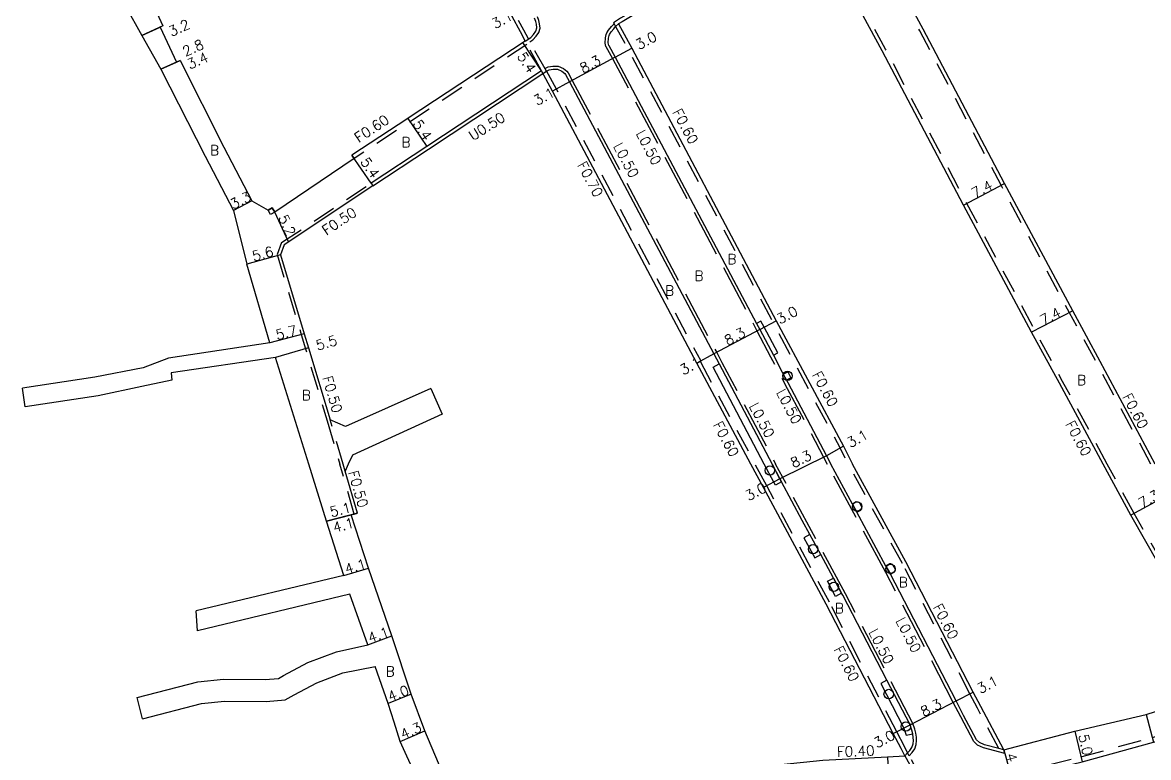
# Model space of a CAD drawing. Header units: metres. Extents: x -1600 to -800, y -110400 to -109798.
# Drawn here: x -1396.6 to -1216.5, y -110093.2 to -109975.8 of the extents above; entities that cross this region are included whole.
import ezdxf

# ---------------------------------------------------------------- set-up
doc = ezdxf.new("R2010")
doc.units = ezdxf.units.M
doc.header["$LTSCALE"] = 2.5
doc.linetypes.add('22320', pattern=[2.5, 1.5, -1])
doc.linetypes.add('22330', pattern=[4, 3, -1])
doc.layers.get('0').update_dxf_attribs({"color": 150, "lineweight": 30})
for name, color, linetype in [('2101000', 177, 'Continuous'), ('2102000', 191, 'Continuous'), ('2102001', 191, 'Continuous'), ('2213000', 6, 'Continuous'), ('2227000', 3, 'Continuous'), ('2231000', 162, 'Continuous'), ('2232000', 4, '22320'), ('2233000', 62, '22330'), ('2235000', 7, 'Continuous'), ('2236000', 3, 'Continuous'), ('2238000', 11, 'Continuous'), ('9201100', 215, 'Continuous'), ('9201500', 222, 'Continuous'), ('9202100', 82, 'Continuous'), ('9203500', 155, 'Continuous')]:
    doc.layers.add(name, color=color, linetype=linetype)
doc.styles.add('Dm_Anotation', font='txt.shx', dxfattribs={"bigfont": 'pscdm.shx'})

# ---------------------------------------------------------------- blocks, each defined once
blk = doc.blocks.new('223800')
at = {"color": 0}
blk.add_circle((0, 0), 0.75, dxfattribs=at)

msp = doc.modelspace()

# ---------------------------------------------------------------- linework, layer by layer
at = {"layer": '2101000', "flags": 128}
for points in [[(-1387.72, -109901.32), (-1386.92, -109906.02), (-1385.34, -109912.52), (-1381.74, -109927.23), (-1380.96, -109927.06), (-1379.85, -109932.26), (-1379.26, -109936.07), (-1378.48, -109944.59), (-1377.38, -109953.53), (-1378.12, -109959.95), (-1377.29, -109963.28), (-1376.35, -109971.49), (-1374.14, -109976.29), (-1374.59, -109976.49), (-1371.94, -109982.11), (-1371.39, -109981.86), (-1364.42, -109995.71), (-1359.93, -110004.28)], [(-1345.82, -109922.84), (-1318.36, -109974.75), (-1317, -109977.23), (-1316.22, -109978.73)], [(-1215.49, -110046.31), (-1224.27, -110029.91), (-1228.63, -110021.86), (-1239.57, -110001.49), (-1252.57, -109976.82), (-1264.26, -109955.27)], [(-1272.96, -109958.42), (-1290.61, -109969.53), (-1300.72, -109975.65), (-1301.3, -109976)], [(-1223.8, -110046.31), (-1230.78, -110033.42), (-1235.22, -110025.23), (-1246.11, -110004.96), (-1259.1, -109980.31), (-1270.64, -109959.03)], [(-1380.1, -109973.14), (-1377.51, -109977.82), (-1374.49, -109983.25), (-1367.39, -109997.15), (-1362.87, -110005.78), (-1360.74, -110014.37)], [(-1301.3, -109976), (-1299.17, -109979.88), (-1276.05, -110023.41), (-1265.33, -110043.48), (-1263.88, -110046.31)], [(-1316.22, -109978.73), (-1334.9, -109991.07)], [(-1313.62, -109983.48), (-1331.92, -109995.57)], [(-1280.14, -110046.31), (-1288.76, -110030.18), (-1311.84, -109986.72), (-1313.62, -109983.48)], [(-1334.9, -109991.07), (-1334.99, -109991.13), (-1343.9, -109996.99)], [(-1331.92, -109995.57), (-1340.83, -110001.43), (-1340.56, -110001.85), (-1354.77, -110011.27)], [(-1343.9, -109996.99), (-1343.57, -109997.49), (-1356.25, -110006.08), (-1356.64, -110005.39), (-1357.32, -110005.77)], [(-1359.93, -110004.28), (-1357.32, -110005.77)], [(-1354.77, -110011.27), (-1355.35, -110012.87)], [(-1355.35, -110012.87), (-1351.54, -110025.49), (-1350.85, -110027.77), (-1347.38, -110039.27)], [(-1357.05, -110026.93), (-1360.74, -110014.37)], [(-1350.79, -110046.31), (-1356.14, -110029.3)]]:
    msp.add_lwpolyline(points, dxfattribs=at)
at = {"layer": '2101000'}
for points in [[(-1345.18, -110064.14), (-1347.98, -110055.44), (-1350.79, -110046.31)], [(-1255.48, -110092.92), (-1256.1, -110091.75), (-1257.34, -110089.37), (-1268.08, -110068.68), (-1278.12, -110050.09), (-1280.14, -110046.31)], [(-1239.67, -110092), (-1243.35, -110085.06), (-1244.56, -110082.74), (-1255.35, -110061.95), (-1263.88, -110046.31)], [(-1203.52, -110082.12), (-1204.2, -110080.95), (-1214.78, -110062.51), (-1219.36, -110054.5), (-1223.8, -110046.31)], [(-1343.04, -110054.18), (-1345.01, -110047.43)], [(-1327.88, -110099.28), (-1332.24, -110088.94), (-1334.42, -110083.09), (-1337.55, -110073.78), (-1341.25, -110062.97), (-1344.01, -110054.43), (-1343.53, -110054.3), (-1343.04, -110054.18)], [(-1341.39, -110075.19), (-1344.26, -110067.12)], [(-1339.92, -110129.34), (-1336.59, -110127.91), (-1334.92, -110124.07), (-1330.05, -110106.85), (-1330.85, -110102.41), (-1331.57, -110100.83), (-1336.19, -110090.64), (-1337.18, -110087.55), (-1338.14, -110084.56), (-1340.22, -110078.64)], [(-1239.67, -110092), (-1228.3, -110089.01), (-1216.92, -110086.33), (-1205.48, -110082.67), (-1203.52, -110082.12)], [(-1238.37, -110096.62), (-1227.15, -110093.88), (-1215.72, -110090.77), (-1204.14, -110087.59), (-1203, -110087.32), (-1200.95, -110088.75)], [(-1324.46, -110101.36), (-1316.12, -110099.83), (-1299.58, -110097.01), (-1297.99, -110096.78), (-1292.72, -110096.04), (-1287.22, -110095.23), (-1287.19, -110095.53), (-1268.6, -110093.65), (-1258.27, -110093.07), (-1255.48, -110092.92)]]:
    msp.add_lwpolyline(points, dxfattribs=at)
at = {"layer": '2102000', "flags": 128}
for points in [[(-1357.05, -110026.93), (-1373.26, -110029.41), (-1377.3, -110030.96), (-1385.01, -110032.46), (-1396.59, -110034.18)], [(-1356.14, -110029.3), (-1372.83, -110031.73), (-1372.7, -110032.89), (-1377.48, -110033.95), (-1384.48, -110035.41), (-1396.14, -110037.15)], [(-1331.29, -110034.24), (-1344.96, -110040.34), (-1347.38, -110039.27)], [(-1329.46, -110038.35), (-1343.83, -110044.89), (-1344.53, -110046.31)]]:
    msp.add_lwpolyline(points, dxfattribs=at)
at = {"layer": '2102000'}
for points in [[(-1344.53, -110046.31), (-1345.01, -110047.43)], [(-1345.18, -110064.14), (-1368.8, -110069.78)], [(-1344.26, -110067.12), (-1368.62, -110072.94)], [(-1378.26, -110083.62), (-1368.56, -110081.12), (-1364.44, -110080.69), (-1357.77, -110080.76), (-1355.67, -110080.58), (-1354.87, -110080.11), (-1350.95, -110078.05), (-1346.36, -110076.31), (-1341.39, -110075.19)], [(-1377.39, -110087.01), (-1367.94, -110084.57), (-1364.28, -110084.19), (-1357.65, -110084.26), (-1354.57, -110084), (-1353.16, -110083.17), (-1349.51, -110081.25), (-1345.37, -110079.68), (-1340.22, -110078.64)]]:
    msp.add_lwpolyline(points, dxfattribs=at)
at = {"layer": '2102001', "flags": 128}
for points in [[(-1396.14, -110037.15), (-1396.59, -110034.18)], [(-1331.29, -110034.24), (-1329.46, -110038.35)]]:
    msp.add_lwpolyline(points, dxfattribs=at)
at = {"layer": '2102001'}
for points in [[(-1368.62, -110072.94), (-1368.8, -110069.78)], [(-1377.39, -110087.01), (-1378.26, -110083.62)]]:
    msp.add_lwpolyline(points, dxfattribs=at)
at = {"layer": '2213000', "flags": 128}
for points in [[(-1316.22, -109978.73), (-1315.29, -109978.14), (-1314.85, -109977.66), (-1314.5, -109977.14), (-1314.34, -109976.63), (-1314.4, -109976.05), (-1314.49, -109975.6), (-1314.7, -109975.09)], [(-1302.78, -109977.85), (-1302.7, -109977.68), (-1302.46, -109977.26), (-1302.03, -109976.76), (-1301.75, -109976.42), (-1301.3, -109976)], [(-1302.84, -109979.44), (-1302.93, -109979.01), (-1302.89, -109978.29), (-1302.78, -109977.85)], [(-1302.84, -109979.44), (-1301.81, -109981.31), (-1279.21, -110023.86), (-1278.7, -110024.82), (-1276.52, -110028.94), (-1275.09, -110031.64), (-1274.93, -110031.95), (-1274.42, -110032.93), (-1274.22, -110033.29), (-1268.04, -110044.98), (-1267.35, -110046.31)], [(-1313.38, -109983.92), (-1312.79, -109983.54), (-1312.37, -109983.32), (-1311.74, -109983.22), (-1311.05, -109983.23), (-1310.34, -109983.57), (-1309.89, -109983.89), (-1309.75, -109984.08)], [(-1309.75, -109984.08), (-1309.11, -109985.25), (-1286.03, -110028.72), (-1285.18, -110030.31), (-1276.72, -110046.31)]]:
    msp.add_lwpolyline(points, dxfattribs=at)
at = {"layer": '2213000'}
for points in [[(-1239.67, -110092), (-1240.46, -110091.79), (-1242.74, -110091.18), (-1243.57, -110090.83), (-1244.05, -110090.36), (-1246.1, -110086.5), (-1247.31, -110084.17), (-1257.8, -110063.93), (-1258.52, -110062.61), (-1263.17, -110054.03), (-1263.88, -110052.71), (-1267.35, -110046.31)], [(-1271.89, -110055.31), (-1275.21, -110049.16)], [(-1255.48, -110092.92), (-1255.05, -110092.46), (-1254.69, -110092.09), (-1254.38, -110091.63), (-1254.19, -110091.02), (-1254.13, -110090.48), (-1254.15, -110090.01), (-1254.23, -110089.43)]]:
    msp.add_lwpolyline(points, dxfattribs=at)
at = {"layer": '2227000'}
for points in [[(-1275.21, -110049.16), (-1275.47, -110048.67), (-1276.72, -110046.31)], [(-1254.23, -110089.43), (-1254.39, -110088.81), (-1254.67, -110087.99), (-1258.37, -110080.87), (-1265.43, -110067.28), (-1265.61, -110066.96), (-1266.92, -110064.53), (-1268.94, -110060.77), (-1270.67, -110057.57), (-1271.89, -110055.31)]]:
    msp.add_lwpolyline(points, dxfattribs=at)
at = {"layer": '2231000', "flags": 128}
msp.add_lwpolyline([(-1340.56, -110001.85), (-1331.64, -109995.99), (-1313.38, -109983.92)], dxfattribs=at)
at = {"layer": '2232000', "flags": 128}
for points in [[(-1349.48, -109914.61), (-1317.83, -109974.46), (-1316.47, -109976.95), (-1315.75, -109978.34)], [(-1216.17, -110046.31), (-1224.8, -110030.19), (-1229.16, -110022.14), (-1240.1, -110001.77), (-1253.1, -109977.1), (-1264.9, -109955.35)], [(-1273.57, -109958.1), (-1290.93, -109969.02), (-1300.97, -109975.1), (-1302.1, -109975.8)], [(-1223.12, -110046.31), (-1230.26, -110033.13), (-1234.69, -110024.95), (-1245.58, -110004.68), (-1258.57, -109980.03), (-1270.1, -109958.75), (-1270.64, -109959.03)], [(-1302.1, -109975.8), (-1301.99, -109975.98), (-1301.75, -109976.42), (-1299.7, -109980.17), (-1276.58, -110023.69), (-1265.86, -110043.76), (-1264.55, -110046.31)], [(-1313.62, -109983.48), (-1316.22, -109978.73)], [(-1312.8, -109983.57), (-1315.75, -109978.34)], [(-1315.93, -109979.26), (-1334.57, -109991.57), (-1334.67, -109991.64), (-1343.57, -109997.49)], [(-1312.8, -109983.57), (-1312.51, -109984.04), (-1311.23, -109986.39), (-1288.14, -110029.85)], [(-1355.18, -110010.94), (-1340.83, -110001.43)], [(-1355.18, -110010.94), (-1355.87, -110012.85)], [(-1355.87, -110012.85), (-1352.02, -110025.64), (-1351.33, -110027.92), (-1347.86, -110039.42)], [(-1288.76, -110030.18), (-1288.23, -110029.9), (-1288.14, -110029.85)], [(-1288.23, -110029.9), (-1279.46, -110046.31)], [(-1347.86, -110039.42), (-1345.85, -110046.31)], [(-1345.33, -110046.31), (-1347.38, -110039.27)]]:
    msp.add_lwpolyline(points, dxfattribs=at)
at = {"layer": '2232000'}
for points in [[(-1343.53, -110054.3), (-1345.85, -110046.31)], [(-1345.01, -110047.43), (-1345.33, -110046.31)], [(-1255.05, -110092.46), (-1255.57, -110091.47), (-1256.8, -110089.1), (-1267.55, -110068.4), (-1277.59, -110049.81), (-1279.46, -110046.31)], [(-1240.46, -110091.79), (-1243.88, -110085.34), (-1245.09, -110083.01), (-1255.88, -110062.23), (-1264.55, -110046.31)], [(-1203, -110081.81), (-1203.68, -110080.65), (-1214.26, -110062.21), (-1218.84, -110054.21), (-1223.12, -110046.31)], [(-1238.59, -110095.85), (-1227.36, -110093.11), (-1215.93, -110090), (-1204.32, -110086.81), (-1202.84, -110086.46), (-1200.56, -110088.05), (-1200.95, -110088.75)], [(-1255.48, -110092.92), (-1255.27, -110093.31), (-1253.46, -110096.6), (-1253.03, -110097.38)], [(-1252.42, -110097.34), (-1252.68, -110096.86), (-1254.8, -110092.92), (-1255.05, -110092.46)]]:
    msp.add_lwpolyline(points, dxfattribs=at)
at = {"layer": '2233000', "flags": 128}
for points in [[(-1315.47, -109978.84), (-1314.97, -109978.53), (-1314.45, -109977.97), (-1314.04, -109977.36), (-1313.83, -109976.68), (-1313.9, -109975.98), (-1314, -109975.46), (-1314.25, -109974.88)], [(-1303.25, -109977.68), (-1303.14, -109977.44), (-1302.87, -109976.97), (-1302.41, -109976.43), (-1301.99, -109975.98)], [(-1303.31, -109979.61), (-1303.43, -109979.05), (-1303.38, -109978.22), (-1303.25, -109977.68)], [(-1303.31, -109979.61), (-1302.25, -109981.54), (-1279.65, -110024.09), (-1279.14, -110025.05), (-1276.96, -110029.17), (-1275.54, -110031.88), (-1275.37, -110032.19), (-1274.86, -110033.16), (-1274.66, -110033.53), (-1268.48, -110045.22), (-1267.91, -110046.31)], [(-1313.06, -109983.12), (-1313.04, -109983.11), (-1312.53, -109982.84), (-1311.78, -109982.72), (-1310.93, -109982.73), (-1310.09, -109983.14), (-1309.54, -109983.53), (-1309.33, -109983.81)], [(-1309.33, -109983.81), (-1308.67, -109985.01), (-1285.58, -110028.49), (-1284.74, -110030.08), (-1276.16, -110046.31)]]:
    msp.add_lwpolyline(points, dxfattribs=at)
at = {"layer": '2233000'}
for points in [[(-1254.8, -110092.92), (-1254.3, -110092.41), (-1253.92, -110091.84), (-1253.7, -110091.13), (-1253.63, -110090.49), (-1253.65, -110089.96), (-1253.74, -110089.33), (-1253.91, -110088.67), (-1254.21, -110087.79), (-1264.99, -110067.05), (-1275.03, -110048.44), (-1276.16, -110046.31)], [(-1239.51, -110092.56), (-1242.91, -110091.65), (-1243.86, -110091.25), (-1244.46, -110090.66), (-1246.54, -110086.73), (-1247.75, -110084.4), (-1258.53, -110063.64), (-1267.91, -110046.31)], [(-1239.51, -110092.56), (-1239.67, -110092)]]:
    msp.add_lwpolyline(points, dxfattribs=at)
at = {"layer": '2235000', "flags": 128}
msp.add_lwpolyline([(-1356.64, -110005.39), (-1356.25, -110006.08), (-1356.92, -110006.47), (-1357.32, -110005.77)], close=True, dxfattribs=at)
at = {"layer": '2236000', "flags": 128}
for points in [[(-1279.21, -110023.86), (-1278.7, -110024.82), (-1276.52, -110028.94), (-1275.81, -110028.57), (-1277.99, -110024.44), (-1278.5, -110023.48)], [(-1274.42, -110032.93), (-1274.93, -110031.95), (-1274.22, -110031.58), (-1273.71, -110032.55)]]:
    msp.add_lwpolyline(points, close=True, dxfattribs=at)
at = {"layer": '2236000'}
for points in [[(-1276.72, -110046.31), (-1275.47, -110048.67), (-1275.21, -110049.16), (-1276.18, -110049.69), (-1276.44, -110049.19), (-1277.97, -110046.31), (-1286.16, -110030.83), (-1285.18, -110030.31)], [(-1262.39, -110053.49), (-1262.35, -110053.37), (-1262.35, -110053.29), (-1262.37, -110053.21), (-1262.71, -110052.57), (-1262.84, -110052.48), (-1262.98, -110052.42), (-1263.12, -110052.39), (-1263.27, -110052.38), (-1263.88, -110052.71), (-1263.17, -110054.03), (-1262.55, -110053.7), (-1262.46, -110053.59)], [(-1271.64, -110058.09), (-1269.91, -110061.29), (-1268.94, -110060.77), (-1270.67, -110057.57)], [(-1257.03, -110063.39), (-1256.99, -110063.27), (-1256.99, -110063.19), (-1257, -110063.1), (-1257.35, -110062.46), (-1257.48, -110062.38), (-1257.61, -110062.32), (-1257.75, -110062.28), (-1257.9, -110062.28), (-1258.52, -110062.61), (-1257.8, -110063.93), (-1257.19, -110063.6), (-1257.1, -110063.49)], [(-1267.88, -110065.05), (-1266.92, -110064.53), (-1265.61, -110066.96), (-1266.57, -110067.48)], [(-1259.35, -110081.38), (-1255.69, -110088.43), (-1255.44, -110089.13), (-1255.31, -110089.63), (-1254.23, -110089.43), (-1254.39, -110088.81), (-1254.67, -110087.99), (-1258.37, -110080.87)]]:
    msp.add_lwpolyline(points, close=True, dxfattribs=at)
at = {"layer": '9201100', "flags": 128}
for points in [[(-1374.14, -109976.29), (-1377.51, -109977.82)], [(-1377.51, -109977.82), (-1374.59, -109976.49)], [(-1313.62, -109983.48), (-1316.6, -109978.97)], [(-1301.81, -109981.31), (-1299.17, -109979.88)], [(-1371.39, -109981.86), (-1374.49, -109983.25)], [(-1374.49, -109983.25), (-1371.94, -109982.11)], [(-1301.81, -109981.31), (-1309.11, -109985.25)], [(-1309.11, -109985.25), (-1311.84, -109986.72)], [(-1334.99, -109991.13), (-1331.92, -109995.57)], [(-1340.83, -110001.43), (-1343.9, -109996.99)], [(-1246.11, -110004.96), (-1239.57, -110001.49)], [(-1359.93, -110004.28), (-1362.87, -110005.78)], [(-1354.06, -110010.8), (-1356.25, -110006.08)], [(-1355.35, -110012.87), (-1360.74, -110014.37)], [(-1228.63, -110021.86), (-1235.22, -110025.23)], [(-1278.7, -110024.82), (-1276.05, -110023.41)], [(-1351.54, -110025.49), (-1357.05, -110026.93)], [(-1278.7, -110024.82), (-1286.03, -110028.72)], [(-1350.85, -110027.77), (-1356.14, -110029.3)], [(-1286.03, -110028.72), (-1288.76, -110030.18)], [(-1265.33, -110043.48), (-1268.04, -110044.98)], [(-1268.04, -110044.98), (-1275.47, -110048.67)]]:
    msp.add_lwpolyline(points, dxfattribs=at)
at = {"layer": '9201100'}
for points in [[(-1275.47, -110048.67), (-1278.12, -110050.09)], [(-1212.95, -110051.01), (-1219.36, -110054.5)], [(-1343.04, -110054.18), (-1347.98, -110055.44)], [(-1347.98, -110055.44), (-1344.01, -110054.43)], [(-1345.18, -110064.14), (-1341.25, -110062.97)], [(-1341.39, -110075.19), (-1337.55, -110073.78)], [(-1334.42, -110083.09), (-1338.14, -110084.56)], [(-1247.31, -110084.17), (-1244.56, -110082.74)], [(-1254.67, -110087.99), (-1247.31, -110084.17)], [(-1216.92, -110086.33), (-1215.72, -110090.77)], [(-1257.34, -110089.37), (-1254.67, -110087.99)], [(-1336.19, -110090.64), (-1332.24, -110088.94)], [(-1228.3, -110089.01), (-1227.15, -110093.88)], [(-1239.67, -110092), (-1238.37, -110096.62)], [(-1258.27, -110093.07), (-1258.07, -110097.57)]]:
    msp.add_lwpolyline(points, dxfattribs=at)

# ---------------------------------------------------------------- block references
at = {"layer": '2238000'}
for p in [(-1274.26, -110032.24), (-1277.08, -110047.34), (-1263.14, -110053.1), (-1270.17, -110059.91), (-1257.79, -110063.06), (-1266.85, -110065.93), (-1258.08, -110083.06), (-1255.32, -110088.27)]:
    msp.add_blockref('223800', p, dxfattribs=at)

# ---------------------------------------------------------------- texts
at = {"layer": '9201500', "style": 'Dm_Anotation'}
for s, rotation, p in [('3.1', 28.428, (-1321.01, -109976.83)), ('3.2', 24.426, (-1372.78, -109978.06)), ('2.8', 24.109, (-1370.56, -109981.25)), ('3.0', 28.3574, (-1298, -109980.16)), ('5.4', 303.4589, (-1317.57, -109981.15)), ('3.4', 24.109, (-1369.83, -109983.29)), ('8.3', 28.3574, (-1306.92, -109983.95)), ('3.1', 28.3574, (-1314.32, -109989.1)), ('5.4', 304.6598, (-1334.28, -109991.98)), ('5.4', 304.6381, (-1342.64, -109998.02)), ('7.4', 28.0048, (-1244.3, -110003.89)), ('3.3', 27.0239, (-1362.87, -110005.67)), ('5.2', 294.9103, (-1355.73, -110006.94)), ('5.6', 15.5422, (-1359.61, -110013.95)), ('3.0', 28.0443, (-1275.47, -110024.02)), ('7.4', 27.1196, (-1233.39, -110024.18)), ('5.7', 14.6489, (-1355.87, -110026.52)), ('8.3', 28.0443, (-1283.82, -110027.43)), ('5.5', 16.1097, (-1349.41, -110028.19)), ('3.1', 28.0443, (-1290.93, -110032.14)), ('3.1', 28.9569, (-1264.2, -110043.77)), ('8.3', 26.3862, (-1273.28, -110046.99)), ('3.0', 28.2206, (-1280.47, -110052.24)), ('7.3', 28.5749, (-1217.61, -110053.43)), ('5.1', 14.3481, (-1347.21, -110054.81)), ('4.1', 14.3481, (-1346.73, -110057.28)), ('4.1', 16.6062, (-1344.78, -110063.92)), ('4.1', 20.225, (-1341.01, -110074.94)), ('3.1', 27.4453, (-1243.43, -110083.05)), ('4.0', 21.48, (-1337.8, -110084.32)), ('8.3', 27.4453, (-1252.46, -110086.73)), ('4.3', 23.2892, (-1335.73, -110090.33)), ('3.0', 27.4453, (-1259.94, -110091.74)), ('5.0', 283.263, (-1227.76, -110089.67)), ('4.8', 285.6854, (-1239.36, -110092.74))]:
    msp.add_text(s, height=1.6, rotation=rotation, dxfattribs=at).set_placement(p)
at = {"layer": '9202100', "style": 'Dm_Anotation'}
for p in [(-1335.97, -109995.71), (-1366.6, -109996.99), (-1283.87, -110014.36), (-1289.12, -110017.03), (-1293.83, -110019.4), (-1227.96, -110033.7), (-1351.91, -110036.11), (-1256.47, -110066.01), (-1266.69, -110070.16), (-1338.51, -110080.24)]:
    msp.add_text('B', height=1.6, dxfattribs=at).set_placement(p)
at = {"layer": '9203500', "style": 'Dm_Anotation'}
for s, rotation, p in [('F0.60', 297.9715, (-1292.7, -109990.06)), ('F0.60', 33.3173, (-1342.84, -109995.04)), ('U0.50', 32.172, (-1324.58, -109994.73)), ('L0.50', 297.9715, (-1298.55, -109993.46)), ('L0.50', 297.9715, (-1302.17, -109995.51)), ('F0.70', 297.9715, (-1307.92, -109998.51)), ('F0.50', 33.5386, (-1348.01, -110009.84)), ('F0.50', 286.2266, (-1348.64, -110032.5)), ('F0.60', 298.1172, (-1270.37, -110032.02)), ('L0.50', 297.8668, (-1276.12, -110034.85)), ('F0.60', 298.1564, (-1220.76, -110035.54)), ('L0.50', 297.8738, (-1280.45, -110037.02)), ('F0.60', 298.1279, (-1286.2, -110040.04)), ('F0.60', 298.4312, (-1229.86, -110039.94)), ('F0.50', 286.2266, (-1344.51, -110047.63)), ('F0.60', 297.4453, (-1251.05, -110069.15)), ('L0.50', 297.4453, (-1256.99, -110071.34)), ('L0.50', 297.4453, (-1261.34, -110073.16)), ('F0.60', 297.4453, (-1266.93, -110075.91)), ('F0.40', 2.0912, (-1266.33, -110093.1))]:
    msp.add_text(s, height=1.6, rotation=rotation, dxfattribs=at).set_placement(p)

doc.saveas('drawing.dxf')
